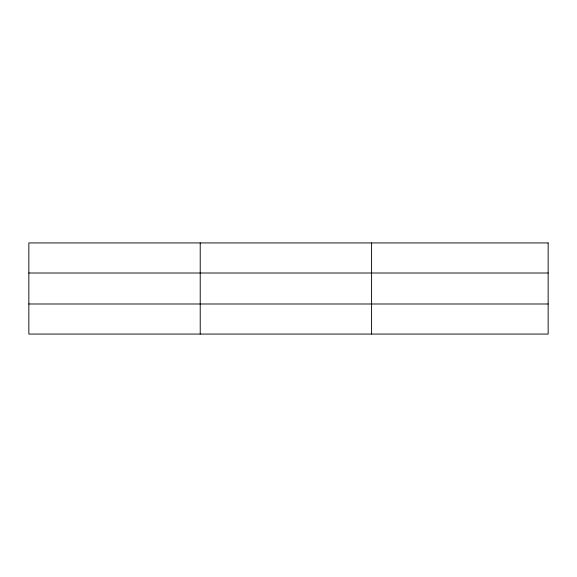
<?xml version="1.0" encoding="UTF-8"?>
<svg xmlns="http://www.w3.org/2000/svg" width="577" height="577" viewBox="0 0 577 577"><rect width="100%" height="100%" fill="white"/><g stroke="black" fill="none" stroke-linecap="round" stroke-linejoin="round"><path stroke-width="0.87" d="M200.219 242.931L200.219 334.069M371.588 242.931L371.588 334.069M28.85 273.008L548.15 273.008M28.85 303.992L548.15 303.992M548.15 242.931L548.15 334.069L28.85 334.069L28.85 242.931L548.15 242.931"/></g></svg>
